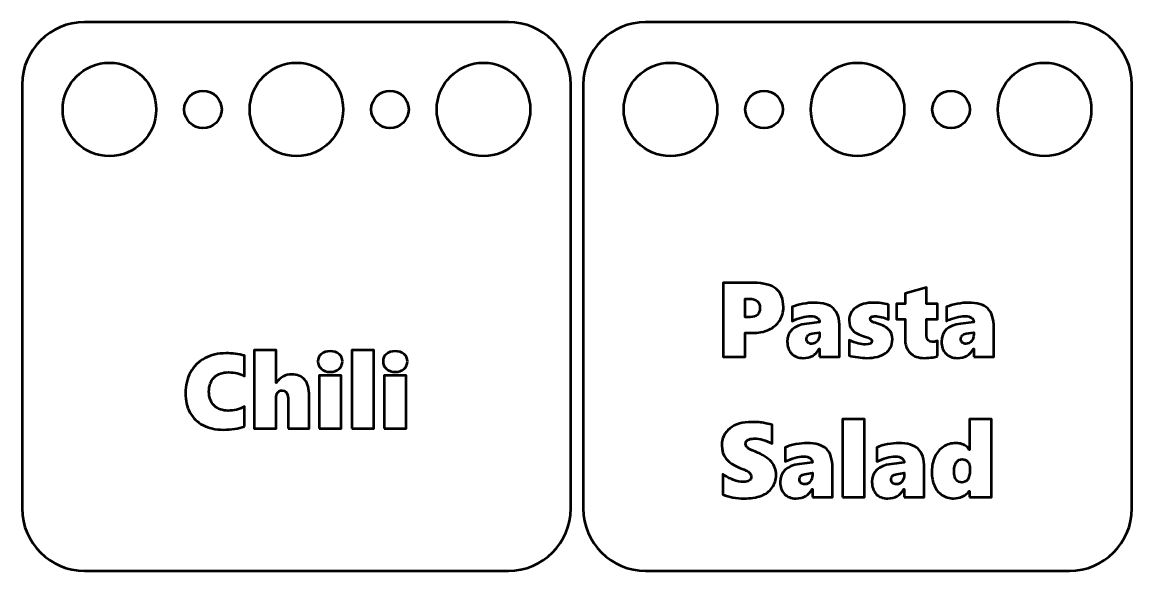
# Model space of a CAD drawing. Header units: centimetres. Extents: x -15.7 to 15.7, y -6.7 to 6.7.
# Drawn here: x 6.8 to 15.7, y 2.3 to 6.7 of the extents above; entities that cross this region are included whole.
import ezdxf

# ---------------------------------------------------------------- set-up
doc = ezdxf.new("R2010")
doc.units = ezdxf.units.CM
doc.header["$MEASUREMENT"] = 0
doc.layers.add('Layer 1', color=7, linetype='Continuous')

msp = doc.modelspace()

# ---------------------------------------------------------------- linework, layer by layer
at = {"layer": 'Layer 1', "lineweight": 53}
for centre, major_axis in [((7.50001, 5.99999), (0, 0.37501)), ((9.00001, 5.99999), (0, 0.37501)), ((10.50001, 5.99999), (0, 0.37501)), ((12.00001, 5.99999), (0, 0.37501)), ((13.50001, 5.99999), (0, 0.37501)), ((15.00001, 5.99999), (0, 0.37501)), ((8.25, 6), (0, 0.15)), ((9.75, 6), (0, 0.15)), ((12.75, 6), (0, 0.15)), ((14.25, 6), (0, 0.15))]:
    msp.add_ellipse(centre, major_axis=major_axis, ratio=1, dxfattribs=at)
for points in [[(6.8, 2.8), (6.8, 2.8), (6.8, 6.2), (6.8, 6.2), (6.8, 6.2), (6.8, 6.47614), (7.02386, 6.7), (7.3, 6.7), (7.3, 6.7), (7.3, 6.7), (10.7, 6.7), (10.7, 6.7), (10.7, 6.7), (10.97614, 6.7), (11.2, 6.47614), (11.2, 6.2), (11.2, 6.2), (11.2, 6.2), (11.2, 2.8), (11.2, 2.8), (11.2, 2.8), (11.2, 2.52386), (10.97614, 2.3), (10.7, 2.3), (10.7, 2.3), (10.7, 2.3), (7.3, 2.3), (7.3, 2.3), (7.3, 2.3), (7.02386, 2.3), (6.8, 2.52386), (6.8, 2.8)], [(11.3, 2.8), (11.3, 2.8), (11.3, 6.2), (11.3, 6.2), (11.3, 6.2), (11.3, 6.47614), (11.52386, 6.7), (11.8, 6.7), (11.8, 6.7), (11.8, 6.7), (15.2, 6.7), (15.2, 6.7), (15.2, 6.7), (15.47614, 6.7), (15.7, 6.47614), (15.7, 6.2), (15.7, 6.2), (15.7, 6.2), (15.7, 2.8), (15.7, 2.8), (15.7, 2.8), (15.7, 2.52386), (15.47614, 2.3), (15.2, 2.3), (15.2, 2.3), (15.2, 2.3), (11.8, 2.3), (11.8, 2.3), (11.8, 2.3), (11.52386, 2.3), (11.3, 2.52386), (11.3, 2.8)]]:
    msp.add_open_spline(points, degree=3, knots=[0, 0, 0, 0, 0.1111111, 0.1111111, 0.1111111, 0.1111111, 0.2222222, 0.2222222, 0.2222222, 0.2222222, 0.3333333, 0.3333333, 0.3333333, 0.3333333, 0.4444444, 0.4444444, 0.4444444, 0.4444444, 0.5555556, 0.5555556, 0.5555556, 0.5555556, 0.6666667, 0.6666667, 0.6666667, 0.6666667, 0.7777778, 0.7777778, 0.7777778, 0.7777778, 1, 1, 1, 1], dxfattribs=at)
at = {"layer": 'Layer 1', "color": 5, "lineweight": 53}
for points, knots in [([(12.90578, 4.414), (12.90578, 4.3735), (12.89547, 4.33752), (12.87501, 4.30605), (12.87501, 4.30605), (12.85455, 4.27458), (12.8252, 4.25031), (12.78724, 4.23309), (12.78724, 4.23309), (12.74928, 4.21588), (12.70497, 4.20727), (12.6546, 4.20727), (12.6546, 4.20727), (12.6546, 4.20727), (12.60013, 4.20727), (12.60013, 4.20727), (12.60013, 4.20727), (12.60013, 4.20727), (12.60013, 4.01677), (12.60013, 4.01677), (12.60013, 4.01677), (12.60013, 4.01677), (12.42148, 4.01677), (12.42148, 4.01677), (12.42148, 4.01677), (12.42148, 4.01677), (12.42148, 4.60944), (12.42148, 4.60944), (12.42148, 4.60944), (12.42148, 4.60944), (12.66447, 4.60944), (12.66447, 4.60944), (12.66447, 4.60944), (12.74787, 4.60944), (12.80897, 4.59363), (12.84778, 4.56188), (12.84778, 4.56188), (12.88644, 4.53028), (12.90578, 4.48089), (12.90578, 4.414)], [0, 0, 0, 0, 0.0909091, 0.0909091, 0.0909091, 0.0909091, 0.1818182, 0.1818182, 0.1818182, 0.1818182, 0.2727273, 0.2727273, 0.2727273, 0.2727273, 0.3636364, 0.3636364, 0.3636364, 0.3636364, 0.4545455, 0.4545455, 0.4545455, 0.4545455, 0.5454545, 0.5454545, 0.5454545, 0.5454545, 0.6363636, 0.6363636, 0.6363636, 0.6363636, 0.7272727, 0.7272727, 0.7272727, 0.7272727, 0.8181818, 0.8181818, 0.8181818, 0.8181818, 1, 1, 1, 1]), ([(14.14247, 4.0227), (14.13443, 4.01889), (14.12145, 4.01522), (14.10324, 4.01183), (14.10324, 4.01183), (14.08504, 4.0083), (14.06317, 4.00661), (14.03748, 4.00661), (14.03748, 4.00661), (13.98852, 4.00661), (13.95014, 4.02016), (13.92234, 4.04711), (13.92234, 4.04711), (13.89468, 4.07406), (13.88085, 4.11258), (13.88085, 4.1624), (13.88085, 4.1624), (13.88085, 4.1624), (13.88085, 4.31818), (13.88085, 4.31818), (13.88085, 4.31818), (13.88085, 4.31818), (13.81396, 4.31818), (13.81396, 4.31818), (13.81396, 4.31818), (13.81396, 4.31818), (13.81396, 4.44011), (13.81396, 4.44011), (13.81396, 4.44011), (13.81396, 4.44011), (13.88085, 4.44011), (13.88085, 4.44011), (13.88085, 4.44011), (13.88085, 4.44011), (13.88085, 4.52336), (13.88085, 4.52336), (13.88085, 4.52336), (13.88085, 4.52336), (14.05442, 4.57134), (14.05442, 4.57134), (14.05442, 4.57134), (14.05442, 4.57134), (14.05442, 4.44011), (14.05442, 4.44011), (14.05442, 4.44011), (14.05442, 4.44011), (14.14247, 4.44011), (14.14247, 4.44011), (14.14247, 4.44011), (14.14247, 4.44011), (14.14247, 4.31818), (14.14247, 4.31818), (14.14247, 4.31818), (14.14247, 4.31818), (14.05442, 4.31818), (14.05442, 4.31818), (14.05442, 4.31818), (14.05442, 4.31818), (14.05442, 4.19118), (14.05442, 4.19118), (14.05442, 4.19118), (14.05442, 4.15393), (14.06923, 4.1353), (14.09873, 4.1353), (14.09873, 4.1353), (14.11241, 4.1353), (14.12709, 4.13841), (14.14247, 4.14462), (14.14247, 4.14462), (14.14247, 4.14462), (14.14247, 4.0227), (14.14247, 4.0227)], [0, 0, 0, 0, 0.0526316, 0.0526316, 0.0526316, 0.0526316, 0.1052632, 0.1052632, 0.1052632, 0.1052632, 0.1578947, 0.1578947, 0.1578947, 0.1578947, 0.2105263, 0.2105263, 0.2105263, 0.2105263, 0.2631579, 0.2631579, 0.2631579, 0.2631579, 0.3157895, 0.3157895, 0.3157895, 0.3157895, 0.3684211, 0.3684211, 0.3684211, 0.3684211, 0.4210526, 0.4210526, 0.4210526, 0.4210526, 0.4736842, 0.4736842, 0.4736842, 0.4736842, 0.5263158, 0.5263158, 0.5263158, 0.5263158, 0.5789474, 0.5789474, 0.5789474, 0.5789474, 0.6315789, 0.6315789, 0.6315789, 0.6315789, 0.6842105, 0.6842105, 0.6842105, 0.6842105, 0.7368421, 0.7368421, 0.7368421, 0.7368421, 0.7894737, 0.7894737, 0.7894737, 0.7894737, 0.8421053, 0.8421053, 0.8421053, 0.8421053, 0.8947368, 0.8947368, 0.8947368, 0.8947368, 1, 1, 1, 1]), ([(12.71697, 4.40793), (12.71697, 4.4322), (12.70991, 4.45055), (12.69594, 4.46297), (12.69594, 4.46297), (12.68183, 4.47538), (12.66123, 4.48159), (12.63399, 4.48159), (12.63399, 4.48159), (12.63399, 4.48159), (12.60013, 4.48159), (12.60013, 4.48159), (12.60013, 4.48159), (12.60013, 4.48159), (12.60013, 4.33512), (12.60013, 4.33512), (12.60013, 4.33512), (12.60013, 4.33512), (12.6402, 4.33512), (12.6402, 4.33512), (12.6402, 4.33512), (12.69143, 4.33512), (12.71697, 4.35939), (12.71697, 4.40793)], [0, 0, 0, 0, 0.1428571, 0.1428571, 0.1428571, 0.1428571, 0.2857143, 0.2857143, 0.2857143, 0.2857143, 0.4285714, 0.4285714, 0.4285714, 0.4285714, 0.5714286, 0.5714286, 0.5714286, 0.5714286, 0.7142857, 0.7142857, 0.7142857, 0.7142857, 1, 1, 1, 1]), ([(13.19519, 4.01677), (13.19519, 4.01677), (13.19519, 4.08112), (13.19519, 4.08112), (13.19519, 4.08112), (13.19519, 4.08112), (13.1935, 4.08112), (13.1935, 4.08112), (13.1935, 4.08112), (13.16542, 4.03145), (13.12252, 4.00661), (13.06466, 4.00661), (13.06466, 4.00661), (13.02473, 4.00661), (12.9934, 4.01846), (12.97082, 4.04217), (12.97082, 4.04217), (12.94825, 4.06588), (12.93696, 4.09749), (12.93696, 4.13714), (12.93696, 4.13714), (12.93696, 4.22025), (12.98804, 4.26851), (13.0902, 4.28164), (13.0902, 4.28164), (13.0902, 4.28164), (13.19519, 4.29532), (13.19519, 4.29532), (13.19519, 4.29532), (13.19519, 4.30915), (13.18898, 4.32058), (13.17656, 4.32947), (13.17656, 4.32947), (13.16429, 4.33836), (13.14764, 4.34274), (13.12661, 4.34274), (13.12661, 4.34274), (13.07934, 4.34274), (13.02938, 4.32919), (12.97675, 4.3021), (12.97675, 4.3021), (12.97675, 4.3021), (12.97675, 4.4164), (12.97675, 4.4164), (12.97675, 4.4164), (12.99961, 4.42628), (13.02826, 4.43446), (13.06269, 4.44081), (13.06269, 4.44081), (13.09712, 4.44716), (13.12661, 4.45027), (13.15116, 4.45027), (13.15116, 4.45027), (13.22299, 4.45027), (13.2752, 4.43488), (13.30752, 4.40412), (13.30752, 4.40412), (13.33983, 4.3735), (13.35606, 4.32214), (13.35606, 4.25031), (13.35606, 4.25031), (13.35606, 4.25031), (13.35606, 4.01677), (13.35606, 4.01677), (13.35606, 4.01677), (13.35606, 4.01677), (13.19519, 4.01677), (13.19519, 4.01677)], [0, 0, 0, 0, 0.0555556, 0.0555556, 0.0555556, 0.0555556, 0.1111111, 0.1111111, 0.1111111, 0.1111111, 0.1666667, 0.1666667, 0.1666667, 0.1666667, 0.2222222, 0.2222222, 0.2222222, 0.2222222, 0.2777778, 0.2777778, 0.2777778, 0.2777778, 0.3333333, 0.3333333, 0.3333333, 0.3333333, 0.3888889, 0.3888889, 0.3888889, 0.3888889, 0.4444444, 0.4444444, 0.4444444, 0.4444444, 0.5, 0.5, 0.5, 0.5, 0.5555556, 0.5555556, 0.5555556, 0.5555556, 0.6111111, 0.6111111, 0.6111111, 0.6111111, 0.6666667, 0.6666667, 0.6666667, 0.6666667, 0.7222222, 0.7222222, 0.7222222, 0.7222222, 0.7777778, 0.7777778, 0.7777778, 0.7777778, 0.8333333, 0.8333333, 0.8333333, 0.8333333, 0.8888889, 0.8888889, 0.8888889, 0.8888889, 1, 1, 1, 1]), ([(13.77939, 4.15746), (13.77939, 4.10962), (13.76119, 4.07237), (13.72464, 4.04612), (13.72464, 4.04612), (13.68809, 4.01973), (13.63729, 4.00661), (13.57196, 4.00661), (13.57196, 4.00661), (13.55291, 4.00661), (13.52948, 4.00859), (13.50154, 4.0124), (13.50154, 4.0124), (13.47346, 4.01621), (13.45074, 4.02086), (13.4331, 4.02637), (13.4331, 4.02637), (13.4331, 4.02637), (13.4331, 4.1497), (13.4331, 4.1497), (13.4331, 4.1497), (13.48517, 4.12655), (13.52864, 4.11498), (13.56349, 4.11498), (13.56349, 4.11498), (13.59792, 4.11498), (13.61514, 4.12387), (13.61514, 4.14179), (13.61514, 4.14179), (13.61514, 4.14927), (13.61119, 4.15548), (13.60314, 4.16028), (13.60314, 4.16028), (13.59524, 4.16508), (13.57422, 4.17312), (13.54049, 4.18441), (13.54049, 4.18441), (13.50295, 4.19626), (13.47572, 4.21207), (13.45864, 4.23154), (13.45864, 4.23154), (13.44157, 4.25116), (13.4331, 4.2767), (13.4331, 4.30802), (13.4331, 4.30802), (13.4331, 4.35191), (13.4506, 4.38648), (13.48546, 4.41202), (13.48546, 4.41202), (13.52031, 4.43756), (13.56928, 4.45027), (13.63235, 4.45027), (13.63235, 4.45027), (13.66932, 4.45027), (13.70841, 4.4449), (13.74976, 4.43418), (13.74976, 4.43418), (13.74976, 4.43418), (13.74976, 4.31564), (13.74976, 4.31564), (13.74976, 4.31564), (13.7324, 4.32312), (13.71335, 4.32933), (13.69261, 4.33441), (13.69261, 4.33441), (13.67201, 4.33935), (13.65465, 4.34189), (13.64054, 4.34189), (13.64054, 4.34189), (13.62897, 4.34189), (13.61965, 4.33992), (13.61274, 4.33611), (13.61274, 4.33611), (13.60582, 4.3323), (13.60244, 4.32693), (13.60244, 4.32002), (13.60244, 4.32002), (13.60244, 4.31198), (13.60611, 4.30548), (13.61359, 4.30055), (13.61359, 4.30055), (13.62106, 4.29561), (13.63588, 4.28968), (13.65832, 4.28277), (13.65832, 4.28277), (13.7015, 4.27007), (13.73254, 4.25384), (13.75131, 4.23394), (13.75131, 4.23394), (13.77008, 4.21419), (13.77939, 4.18864), (13.77939, 4.15746)], [0, 0, 0, 0, 0.0416667, 0.0416667, 0.0416667, 0.0416667, 0.0833333, 0.0833333, 0.0833333, 0.0833333, 0.125, 0.125, 0.125, 0.125, 0.1666667, 0.1666667, 0.1666667, 0.1666667, 0.2083333, 0.2083333, 0.2083333, 0.2083333, 0.25, 0.25, 0.25, 0.25, 0.2916667, 0.2916667, 0.2916667, 0.2916667, 0.3333333, 0.3333333, 0.3333333, 0.3333333, 0.375, 0.375, 0.375, 0.375, 0.4166667, 0.4166667, 0.4166667, 0.4166667, 0.4583333, 0.4583333, 0.4583333, 0.4583333, 0.5, 0.5, 0.5, 0.5, 0.5416667, 0.5416667, 0.5416667, 0.5416667, 0.5833333, 0.5833333, 0.5833333, 0.5833333, 0.625, 0.625, 0.625, 0.625, 0.6666667, 0.6666667, 0.6666667, 0.6666667, 0.7083333, 0.7083333, 0.7083333, 0.7083333, 0.75, 0.75, 0.75, 0.75, 0.7916667, 0.7916667, 0.7916667, 0.7916667, 0.8333333, 0.8333333, 0.8333333, 0.8333333, 0.875, 0.875, 0.875, 0.875, 0.9166667, 0.9166667, 0.9166667, 0.9166667, 1, 1, 1, 1]), ([(14.43203, 4.01677), (14.43203, 4.01677), (14.43203, 4.08112), (14.43203, 4.08112), (14.43203, 4.08112), (14.43203, 4.08112), (14.43034, 4.08112), (14.43034, 4.08112), (14.43034, 4.08112), (14.40226, 4.03145), (14.35936, 4.00661), (14.3015, 4.00661), (14.3015, 4.00661), (14.26157, 4.00661), (14.23024, 4.01846), (14.20766, 4.04217), (14.20766, 4.04217), (14.18509, 4.06588), (14.1738, 4.09749), (14.1738, 4.13714), (14.1738, 4.13714), (14.1738, 4.22025), (14.22488, 4.26851), (14.32704, 4.28164), (14.32704, 4.28164), (14.32704, 4.28164), (14.43203, 4.29532), (14.43203, 4.29532), (14.43203, 4.29532), (14.43203, 4.30915), (14.42582, 4.32058), (14.4134, 4.32947), (14.4134, 4.32947), (14.40113, 4.33836), (14.38448, 4.34274), (14.36345, 4.34274), (14.36345, 4.34274), (14.31618, 4.34274), (14.26622, 4.32919), (14.21359, 4.3021), (14.21359, 4.3021), (14.21359, 4.3021), (14.21359, 4.4164), (14.21359, 4.4164), (14.21359, 4.4164), (14.23645, 4.42628), (14.2651, 4.43446), (14.29953, 4.44081), (14.29953, 4.44081), (14.33396, 4.44716), (14.36345, 4.45027), (14.388, 4.45027), (14.388, 4.45027), (14.45983, 4.45027), (14.51204, 4.43488), (14.54436, 4.40412), (14.54436, 4.40412), (14.57667, 4.3735), (14.5929, 4.32214), (14.5929, 4.25031), (14.5929, 4.25031), (14.5929, 4.25031), (14.5929, 4.01677), (14.5929, 4.01677), (14.5929, 4.01677), (14.5929, 4.01677), (14.43203, 4.01677), (14.43203, 4.01677)], [0, 0, 0, 0, 0.0555556, 0.0555556, 0.0555556, 0.0555556, 0.1111111, 0.1111111, 0.1111111, 0.1111111, 0.1666667, 0.1666667, 0.1666667, 0.1666667, 0.2222222, 0.2222222, 0.2222222, 0.2222222, 0.2777778, 0.2777778, 0.2777778, 0.2777778, 0.3333333, 0.3333333, 0.3333333, 0.3333333, 0.3888889, 0.3888889, 0.3888889, 0.3888889, 0.4444444, 0.4444444, 0.4444444, 0.4444444, 0.5, 0.5, 0.5, 0.5, 0.5555556, 0.5555556, 0.5555556, 0.5555556, 0.6111111, 0.6111111, 0.6111111, 0.6111111, 0.6666667, 0.6666667, 0.6666667, 0.6666667, 0.7222222, 0.7222222, 0.7222222, 0.7222222, 0.7777778, 0.7777778, 0.7777778, 0.7777778, 0.8333333, 0.8333333, 0.8333333, 0.8333333, 0.8888889, 0.8888889, 0.8888889, 0.8888889, 1, 1, 1, 1]), ([(13.09105, 4.16056), (13.09105, 4.14899), (13.09472, 4.13954), (13.10206, 4.13206), (13.10206, 4.13206), (13.10925, 4.12458), (13.1197, 4.12091), (13.13324, 4.12091), (13.13324, 4.12091), (13.15173, 4.12091), (13.16655, 4.12782), (13.17798, 4.14165), (13.17798, 4.14165), (13.18941, 4.15534), (13.19519, 4.17298), (13.19519, 4.19457), (13.19519, 4.19457), (13.19519, 4.19457), (13.19519, 4.21066), (13.19519, 4.21066), (13.19519, 4.21066), (13.19519, 4.21066), (13.13564, 4.20233), (13.13564, 4.20233), (13.13564, 4.20233), (13.10587, 4.19739), (13.09105, 4.18356), (13.09105, 4.16056)], [0, 0, 0, 0, 0.125, 0.125, 0.125, 0.125, 0.25, 0.25, 0.25, 0.25, 0.375, 0.375, 0.375, 0.375, 0.5, 0.5, 0.5, 0.5, 0.625, 0.625, 0.625, 0.625, 0.75, 0.75, 0.75, 0.75, 1, 1, 1, 1]), ([(14.32789, 4.16056), (14.32789, 4.14899), (14.33156, 4.13954), (14.3389, 4.13206), (14.3389, 4.13206), (14.34609, 4.12458), (14.35654, 4.12091), (14.37008, 4.12091), (14.37008, 4.12091), (14.38857, 4.12091), (14.40339, 4.12782), (14.41482, 4.14165), (14.41482, 4.14165), (14.42625, 4.15534), (14.43203, 4.17298), (14.43203, 4.19457), (14.43203, 4.19457), (14.43203, 4.19457), (14.43203, 4.21066), (14.43203, 4.21066), (14.43203, 4.21066), (14.43203, 4.21066), (14.37248, 4.20233), (14.37248, 4.20233), (14.37248, 4.20233), (14.34271, 4.19739), (14.32789, 4.18356), (14.32789, 4.16056)], [0, 0, 0, 0, 0.125, 0.125, 0.125, 0.125, 0.25, 0.25, 0.25, 0.25, 0.375, 0.375, 0.375, 0.375, 0.5, 0.5, 0.5, 0.5, 0.625, 0.625, 0.625, 0.625, 0.75, 0.75, 0.75, 0.75, 1, 1, 1, 1]), ([(8.58365, 3.45804), (8.53454, 3.4404), (8.47795, 3.43165), (8.41375, 3.43165), (8.41375, 3.43165), (8.35067, 3.43165), (8.2962, 3.44364), (8.25048, 3.46777), (8.25048, 3.46777), (8.20476, 3.4919), (8.16976, 3.52619), (8.14563, 3.57079), (8.14563, 3.57079), (8.1215, 3.61524), (8.10951, 3.6666), (8.10951, 3.72474), (8.10951, 3.72474), (8.10951, 3.78725), (8.12306, 3.84299), (8.15001, 3.89167), (8.15001, 3.89167), (8.17696, 3.9405), (8.2152, 3.97818), (8.26459, 4.0047), (8.26459, 4.0047), (8.31384, 4.03137), (8.37057, 4.04464), (8.43477, 4.04464), (8.43477, 4.04464), (8.48614, 4.04464), (8.53567, 4.03843), (8.58365, 4.02601), (8.58365, 4.02601), (8.58365, 4.02601), (8.58365, 3.86091), (8.58365, 3.86091), (8.58365, 3.86091), (8.56714, 3.87079), (8.54738, 3.87855), (8.52452, 3.88405), (8.52452, 3.88405), (8.50166, 3.88956), (8.47852, 3.89224), (8.45509, 3.89224), (8.45509, 3.89224), (8.40655, 3.89224), (8.36831, 3.87827), (8.34023, 3.85047), (8.34023, 3.85047), (8.31229, 3.82267), (8.29832, 3.78499), (8.29832, 3.7373), (8.29832, 3.7373), (8.29832, 3.68988), (8.31229, 3.65249), (8.34023, 3.62511), (8.34023, 3.62511), (8.36831, 3.59774), (8.4057, 3.58405), (8.45255, 3.58405), (8.45255, 3.58405), (8.49587, 3.58405), (8.53948, 3.59506), (8.58365, 3.61707), (8.58365, 3.61707), (8.58365, 3.61707), (8.58365, 3.45804), (8.58365, 3.45804)], [0, 0, 0, 0, 0.0555556, 0.0555556, 0.0555556, 0.0555556, 0.1111111, 0.1111111, 0.1111111, 0.1111111, 0.1666667, 0.1666667, 0.1666667, 0.1666667, 0.2222222, 0.2222222, 0.2222222, 0.2222222, 0.2777778, 0.2777778, 0.2777778, 0.2777778, 0.3333333, 0.3333333, 0.3333333, 0.3333333, 0.3888889, 0.3888889, 0.3888889, 0.3888889, 0.4444444, 0.4444444, 0.4444444, 0.4444444, 0.5, 0.5, 0.5, 0.5, 0.5555556, 0.5555556, 0.5555556, 0.5555556, 0.6111111, 0.6111111, 0.6111111, 0.6111111, 0.6666667, 0.6666667, 0.6666667, 0.6666667, 0.7222222, 0.7222222, 0.7222222, 0.7222222, 0.7777778, 0.7777778, 0.7777778, 0.7777778, 0.8333333, 0.8333333, 0.8333333, 0.8333333, 0.8888889, 0.8888889, 0.8888889, 0.8888889, 1, 1, 1, 1]), ([(8.93233, 3.44181), (8.93233, 3.44181), (8.93233, 3.68339), (8.93233, 3.68339), (8.93233, 3.68339), (8.93233, 3.72559), (8.91624, 3.74661), (8.88407, 3.74661), (8.88407, 3.74661), (8.86841, 3.74661), (8.85641, 3.74068), (8.84823, 3.72869), (8.84823, 3.72869), (8.8399, 3.7167), (8.83581, 3.70131), (8.83581, 3.68255), (8.83581, 3.68255), (8.83581, 3.68255), (8.83581, 3.44181), (8.83581, 3.44181), (8.83581, 3.44181), (8.83581, 3.44181), (8.6597, 3.44181), (8.6597, 3.44181), (8.6597, 3.44181), (8.6597, 3.44181), (8.6597, 4.06835), (8.6597, 4.06835), (8.6597, 4.06835), (8.6597, 4.06835), (8.83581, 4.06835), (8.83581, 4.06835), (8.83581, 4.06835), (8.83581, 4.06835), (8.83581, 3.80757), (8.83581, 3.80757), (8.83581, 3.80757), (8.83581, 3.80757), (8.8375, 3.80757), (8.8375, 3.80757), (8.8375, 3.80757), (8.8526, 3.8293), (8.87095, 3.84609), (8.89254, 3.85781), (8.89254, 3.85781), (8.91413, 3.86952), (8.93741, 3.87531), (8.96211, 3.87531), (8.96211, 3.87531), (9.00783, 3.87531), (9.04268, 3.86063), (9.06653, 3.83128), (9.06653, 3.83128), (9.09052, 3.80193), (9.10251, 3.75875), (9.10251, 3.70174), (9.10251, 3.70174), (9.10251, 3.70174), (9.10251, 3.44181), (9.10251, 3.44181), (9.10251, 3.44181), (9.10251, 3.44181), (8.93233, 3.44181), (8.93233, 3.44181)], [0, 0, 0, 0, 0.0588235, 0.0588235, 0.0588235, 0.0588235, 0.1176471, 0.1176471, 0.1176471, 0.1176471, 0.1764706, 0.1764706, 0.1764706, 0.1764706, 0.2352941, 0.2352941, 0.2352941, 0.2352941, 0.2941176, 0.2941176, 0.2941176, 0.2941176, 0.3529412, 0.3529412, 0.3529412, 0.3529412, 0.4117647, 0.4117647, 0.4117647, 0.4117647, 0.4705882, 0.4705882, 0.4705882, 0.4705882, 0.5294118, 0.5294118, 0.5294118, 0.5294118, 0.5882353, 0.5882353, 0.5882353, 0.5882353, 0.6470588, 0.6470588, 0.6470588, 0.6470588, 0.7058824, 0.7058824, 0.7058824, 0.7058824, 0.7647059, 0.7647059, 0.7647059, 0.7647059, 0.8235294, 0.8235294, 0.8235294, 0.8235294, 0.8823529, 0.8823529, 0.8823529, 0.8823529, 1, 1, 1, 1]), ([(9.36865, 3.97916), (9.36865, 3.95433), (9.35962, 3.93429), (9.34156, 3.91877), (9.34156, 3.91877), (9.3235, 3.90339), (9.29979, 3.89563), (9.2703, 3.89563), (9.2703, 3.89563), (9.24165, 3.89563), (9.21809, 3.90367), (9.19988, 3.91961), (9.19988, 3.91961), (9.18154, 3.93556), (9.17237, 3.95546), (9.17237, 3.97916), (9.17237, 3.97916), (9.17237, 4.00343), (9.18126, 4.02319), (9.19904, 4.03815), (9.19904, 4.03815), (9.21682, 4.05325), (9.24052, 4.06073), (9.2703, 4.06073), (9.2703, 4.06073), (9.29979, 4.06073), (9.3235, 4.05325), (9.34156, 4.03815), (9.34156, 4.03815), (9.35962, 4.02319), (9.36865, 4.00343), (9.36865, 3.97916)], [0, 0, 0, 0, 0.1111111, 0.1111111, 0.1111111, 0.1111111, 0.2222222, 0.2222222, 0.2222222, 0.2222222, 0.3333333, 0.3333333, 0.3333333, 0.3333333, 0.4444444, 0.4444444, 0.4444444, 0.4444444, 0.5555556, 0.5555556, 0.5555556, 0.5555556, 0.6666667, 0.6666667, 0.6666667, 0.6666667, 0.7777778, 0.7777778, 0.7777778, 0.7777778, 1, 1, 1, 1]), ([(9.44316, 3.44181), (9.44316, 3.44181), (9.44316, 4.06835), (9.44316, 4.06835), (9.44316, 4.06835), (9.44316, 4.06835), (9.61927, 4.06835), (9.61927, 4.06835), (9.61927, 4.06835), (9.61927, 4.06835), (9.61927, 3.44181), (9.61927, 3.44181), (9.61927, 3.44181), (9.61927, 3.44181), (9.44316, 3.44181), (9.44316, 3.44181)], [0, 0, 0, 0, 0.2, 0.2, 0.2, 0.2, 0.4, 0.4, 0.4, 0.4, 0.6, 0.6, 0.6, 0.6, 1, 1, 1, 1]), ([(9.89049, 3.97916), (9.89049, 3.95433), (9.88146, 3.93429), (9.8634, 3.91877), (9.8634, 3.91877), (9.84534, 3.90339), (9.82163, 3.89563), (9.79214, 3.89563), (9.79214, 3.89563), (9.76349, 3.89563), (9.73993, 3.90367), (9.72172, 3.91961), (9.72172, 3.91961), (9.70338, 3.93556), (9.69421, 3.95546), (9.69421, 3.97916), (9.69421, 3.97916), (9.69421, 4.00343), (9.7031, 4.02319), (9.72088, 4.03815), (9.72088, 4.03815), (9.73866, 4.05325), (9.76236, 4.06073), (9.79214, 4.06073), (9.79214, 4.06073), (9.82163, 4.06073), (9.84534, 4.05325), (9.8634, 4.03815), (9.8634, 4.03815), (9.88146, 4.02319), (9.89049, 4.00343), (9.89049, 3.97916)], [0, 0, 0, 0, 0.1111111, 0.1111111, 0.1111111, 0.1111111, 0.2222222, 0.2222222, 0.2222222, 0.2222222, 0.3333333, 0.3333333, 0.3333333, 0.3333333, 0.4444444, 0.4444444, 0.4444444, 0.4444444, 0.5555556, 0.5555556, 0.5555556, 0.5555556, 0.6666667, 0.6666667, 0.6666667, 0.6666667, 0.7777778, 0.7777778, 0.7777778, 0.7777778, 1, 1, 1, 1]), ([(9.18224, 3.44181), (9.18224, 3.44181), (9.18224, 3.86515), (9.18224, 3.86515), (9.18224, 3.86515), (9.18224, 3.86515), (9.35835, 3.86515), (9.35835, 3.86515), (9.35835, 3.86515), (9.35835, 3.86515), (9.35835, 3.44181), (9.35835, 3.44181), (9.35835, 3.44181), (9.35835, 3.44181), (9.18224, 3.44181), (9.18224, 3.44181)], [0, 0, 0, 0, 0.2, 0.2, 0.2, 0.2, 0.4, 0.4, 0.4, 0.4, 0.6, 0.6, 0.6, 0.6, 1, 1, 1, 1]), ([(9.70408, 3.44181), (9.70408, 3.44181), (9.70408, 3.86515), (9.70408, 3.86515), (9.70408, 3.86515), (9.70408, 3.86515), (9.88019, 3.86515), (9.88019, 3.86515), (9.88019, 3.86515), (9.88019, 3.86515), (9.88019, 3.44181), (9.88019, 3.44181), (9.88019, 3.44181), (9.88019, 3.44181), (9.70408, 3.44181), (9.70408, 3.44181)], [0, 0, 0, 0, 0.2, 0.2, 0.2, 0.2, 0.4, 0.4, 0.4, 0.4, 0.6, 0.6, 0.6, 0.6, 1, 1, 1, 1]), ([(12.84714, 3.07005), (12.84714, 3.03068), (12.83656, 2.99639), (12.81553, 2.96718), (12.81553, 2.96718), (12.79451, 2.93797), (12.76487, 2.91624), (12.72691, 2.90185), (12.72691, 2.90185), (12.68896, 2.8876), (12.64324, 2.8804), (12.58975, 2.8804), (12.58975, 2.8804), (12.52781, 2.8804), (12.47108, 2.89084), (12.41957, 2.91187), (12.41957, 2.91187), (12.41957, 2.91187), (12.41957, 3.07429), (12.41957, 3.07429), (12.41957, 3.07429), (12.44441, 3.05608), (12.47178, 3.04127), (12.50184, 3.03012), (12.50184, 3.03012), (12.5319, 3.01897), (12.55984, 3.01333), (12.5858, 3.01333), (12.5858, 3.01333), (12.60528, 3.01333), (12.62052, 3.01685), (12.63124, 3.02391), (12.63124, 3.02391), (12.64197, 3.03097), (12.64733, 3.04113), (12.64733, 3.05467), (12.64733, 3.05467), (12.64733, 3.06427), (12.64465, 3.07288), (12.63928, 3.08007), (12.63928, 3.08007), (12.63392, 3.08741), (12.62574, 3.09418), (12.61487, 3.10053), (12.61487, 3.10053), (12.60401, 3.10688), (12.58383, 3.11563), (12.55419, 3.12664), (12.55419, 3.12664), (12.4588, 3.16333), (12.41111, 3.2226), (12.41111, 3.30444), (12.41111, 3.30444), (12.41111, 3.36173), (12.43284, 3.40759), (12.47644, 3.44188), (12.47644, 3.44188), (12.5199, 3.47617), (12.57832, 3.49339), (12.6517, 3.49339), (12.6517, 3.49339), (12.6723, 3.49339), (12.69135, 3.49254), (12.70871, 3.49085), (12.70871, 3.49085), (12.72607, 3.4893), (12.74187, 3.48718), (12.75612, 3.48478), (12.75612, 3.48478), (12.77024, 3.48224), (12.79013, 3.47758), (12.81582, 3.47067), (12.81582, 3.47067), (12.81582, 3.47067), (12.81582, 3.31982), (12.81582, 3.31982), (12.81582, 3.31982), (12.76586, 3.34692), (12.7169, 3.36046), (12.66864, 3.36046), (12.66864, 3.36046), (12.64874, 3.36046), (12.63279, 3.35679), (12.62066, 3.34931), (12.62066, 3.34931), (12.60852, 3.34184), (12.60245, 3.33168), (12.60245, 3.31869), (12.60245, 3.31869), (12.60245, 3.30642), (12.60739, 3.29611), (12.61713, 3.28793), (12.61713, 3.28793), (12.62687, 3.27989), (12.64733, 3.2693), (12.67851, 3.25632), (12.67851, 3.25632), (12.7399, 3.23163), (12.78336, 3.20439), (12.8089, 3.1749), (12.8089, 3.1749), (12.83444, 3.14555), (12.84714, 3.11055), (12.84714, 3.07005)], [0, 0, 0, 0, 0.037037, 0.037037, 0.037037, 0.037037, 0.0740741, 0.0740741, 0.0740741, 0.0740741, 0.1111111, 0.1111111, 0.1111111, 0.1111111, 0.1481481, 0.1481481, 0.1481481, 0.1481481, 0.1851852, 0.1851852, 0.1851852, 0.1851852, 0.2222222, 0.2222222, 0.2222222, 0.2222222, 0.2592593, 0.2592593, 0.2592593, 0.2592593, 0.2962963, 0.2962963, 0.2962963, 0.2962963, 0.3333333, 0.3333333, 0.3333333, 0.3333333, 0.3703704, 0.3703704, 0.3703704, 0.3703704, 0.4074074, 0.4074074, 0.4074074, 0.4074074, 0.4444444, 0.4444444, 0.4444444, 0.4444444, 0.4814815, 0.4814815, 0.4814815, 0.4814815, 0.5185185, 0.5185185, 0.5185185, 0.5185185, 0.5555556, 0.5555556, 0.5555556, 0.5555556, 0.5925926, 0.5925926, 0.5925926, 0.5925926, 0.6296296, 0.6296296, 0.6296296, 0.6296296, 0.6666667, 0.6666667, 0.6666667, 0.6666667, 0.7037037, 0.7037037, 0.7037037, 0.7037037, 0.7407407, 0.7407407, 0.7407407, 0.7407407, 0.7777778, 0.7777778, 0.7777778, 0.7777778, 0.8148148, 0.8148148, 0.8148148, 0.8148148, 0.8518519, 0.8518519, 0.8518519, 0.8518519, 0.8888889, 0.8888889, 0.8888889, 0.8888889, 0.9259259, 0.9259259, 0.9259259, 0.9259259, 1, 1, 1, 1]), ([(13.3787, 2.89056), (13.3787, 2.89056), (13.3787, 3.5171), (13.3787, 3.5171), (13.3787, 3.5171), (13.3787, 3.5171), (13.55481, 3.5171), (13.55481, 3.5171), (13.55481, 3.5171), (13.55481, 3.5171), (13.55481, 2.89056), (13.55481, 2.89056), (13.55481, 2.89056), (13.55481, 2.89056), (13.3787, 2.89056), (13.3787, 2.89056)], [0, 0, 0, 0, 0.2, 0.2, 0.2, 0.2, 0.4, 0.4, 0.4, 0.4, 0.6, 0.6, 0.6, 0.6, 1, 1, 1, 1]), ([(14.39739, 2.89056), (14.39739, 2.89056), (14.39739, 2.93967), (14.39739, 2.93967), (14.39739, 2.93967), (14.39739, 2.93967), (14.3957, 2.93967), (14.3957, 2.93967), (14.3957, 2.93967), (14.38173, 2.92132), (14.36338, 2.90679), (14.34081, 2.8962), (14.34081, 2.8962), (14.31809, 2.88562), (14.29579, 2.8804), (14.27378, 2.8804), (14.27378, 2.8804), (14.23765, 2.8804), (14.20576, 2.88929), (14.17824, 2.90707), (14.17824, 2.90707), (14.15073, 2.92485), (14.13013, 2.94969), (14.11644, 2.98158), (14.11644, 2.98158), (14.10275, 3.01361), (14.09598, 3.05129), (14.09598, 3.09475), (14.09598, 3.09475), (14.09598, 3.13962), (14.10416, 3.17942), (14.12039, 3.21413), (14.12039, 3.21413), (14.13662, 3.24884), (14.15948, 3.27579), (14.18897, 3.29513), (14.18897, 3.29513), (14.21846, 3.31446), (14.25162, 3.32406), (14.28817, 3.32406), (14.28817, 3.32406), (14.30567, 3.32406), (14.32161, 3.32152), (14.33643, 3.31658), (14.33643, 3.31658), (14.35111, 3.31164), (14.36395, 3.305), (14.37481, 3.29654), (14.37481, 3.29654), (14.38568, 3.28821), (14.39273, 3.27989), (14.3957, 3.27156), (14.3957, 3.27156), (14.3957, 3.27156), (14.39739, 3.27156), (14.39739, 3.27156), (14.39739, 3.27156), (14.39739, 3.27156), (14.39739, 3.5171), (14.39739, 3.5171), (14.39739, 3.5171), (14.39739, 3.5171), (14.5735, 3.5171), (14.5735, 3.5171), (14.5735, 3.5171), (14.5735, 3.5171), (14.5735, 2.89056), (14.5735, 2.89056), (14.5735, 2.89056), (14.5735, 2.89056), (14.39739, 2.89056), (14.39739, 2.89056)], [0, 0, 0, 0, 0.0526316, 0.0526316, 0.0526316, 0.0526316, 0.1052632, 0.1052632, 0.1052632, 0.1052632, 0.1578947, 0.1578947, 0.1578947, 0.1578947, 0.2105263, 0.2105263, 0.2105263, 0.2105263, 0.2631579, 0.2631579, 0.2631579, 0.2631579, 0.3157895, 0.3157895, 0.3157895, 0.3157895, 0.3684211, 0.3684211, 0.3684211, 0.3684211, 0.4210526, 0.4210526, 0.4210526, 0.4210526, 0.4736842, 0.4736842, 0.4736842, 0.4736842, 0.5263158, 0.5263158, 0.5263158, 0.5263158, 0.5789474, 0.5789474, 0.5789474, 0.5789474, 0.6315789, 0.6315789, 0.6315789, 0.6315789, 0.6842105, 0.6842105, 0.6842105, 0.6842105, 0.7368421, 0.7368421, 0.7368421, 0.7368421, 0.7894737, 0.7894737, 0.7894737, 0.7894737, 0.8421053, 0.8421053, 0.8421053, 0.8421053, 0.8947368, 0.8947368, 0.8947368, 0.8947368, 1, 1, 1, 1]), ([(13.13825, 2.89056), (13.13825, 2.89056), (13.13825, 2.95491), (13.13825, 2.95491), (13.13825, 2.95491), (13.13825, 2.95491), (13.13656, 2.95491), (13.13656, 2.95491), (13.13656, 2.95491), (13.10848, 2.90524), (13.06558, 2.8804), (13.00772, 2.8804), (13.00772, 2.8804), (12.96779, 2.8804), (12.93646, 2.89225), (12.91388, 2.91596), (12.91388, 2.91596), (12.89131, 2.93967), (12.88002, 2.97128), (12.88002, 3.01093), (12.88002, 3.01093), (12.88002, 3.09404), (12.9311, 3.1423), (13.03326, 3.15543), (13.03326, 3.15543), (13.03326, 3.15543), (13.13825, 3.16911), (13.13825, 3.16911), (13.13825, 3.16911), (13.13825, 3.18294), (13.13204, 3.19437), (13.11962, 3.20326), (13.11962, 3.20326), (13.10735, 3.21215), (13.0907, 3.21653), (13.06967, 3.21653), (13.06967, 3.21653), (13.0224, 3.21653), (12.97244, 3.20298), (12.91981, 3.17589), (12.91981, 3.17589), (12.91981, 3.17589), (12.91981, 3.29019), (12.91981, 3.29019), (12.91981, 3.29019), (12.94267, 3.30007), (12.97132, 3.30825), (13.00575, 3.3146), (13.00575, 3.3146), (13.04018, 3.32095), (13.06967, 3.32406), (13.09422, 3.32406), (13.09422, 3.32406), (13.16605, 3.32406), (13.21826, 3.30867), (13.25058, 3.27791), (13.25058, 3.27791), (13.28289, 3.24729), (13.29912, 3.19593), (13.29912, 3.1241), (13.29912, 3.1241), (13.29912, 3.1241), (13.29912, 2.89056), (13.29912, 2.89056), (13.29912, 2.89056), (13.29912, 2.89056), (13.13825, 2.89056), (13.13825, 2.89056)], [0, 0, 0, 0, 0.0555556, 0.0555556, 0.0555556, 0.0555556, 0.1111111, 0.1111111, 0.1111111, 0.1111111, 0.1666667, 0.1666667, 0.1666667, 0.1666667, 0.2222222, 0.2222222, 0.2222222, 0.2222222, 0.2777778, 0.2777778, 0.2777778, 0.2777778, 0.3333333, 0.3333333, 0.3333333, 0.3333333, 0.3888889, 0.3888889, 0.3888889, 0.3888889, 0.4444444, 0.4444444, 0.4444444, 0.4444444, 0.5, 0.5, 0.5, 0.5, 0.5555556, 0.5555556, 0.5555556, 0.5555556, 0.6111111, 0.6111111, 0.6111111, 0.6111111, 0.6666667, 0.6666667, 0.6666667, 0.6666667, 0.7222222, 0.7222222, 0.7222222, 0.7222222, 0.7777778, 0.7777778, 0.7777778, 0.7777778, 0.8333333, 0.8333333, 0.8333333, 0.8333333, 0.8888889, 0.8888889, 0.8888889, 0.8888889, 1, 1, 1, 1]), ([(13.87415, 2.89056), (13.87415, 2.89056), (13.87415, 2.95491), (13.87415, 2.95491), (13.87415, 2.95491), (13.87415, 2.95491), (13.87246, 2.95491), (13.87246, 2.95491), (13.87246, 2.95491), (13.84438, 2.90524), (13.80148, 2.8804), (13.74362, 2.8804), (13.74362, 2.8804), (13.70369, 2.8804), (13.67236, 2.89225), (13.64978, 2.91596), (13.64978, 2.91596), (13.62721, 2.93967), (13.61592, 2.97128), (13.61592, 3.01093), (13.61592, 3.01093), (13.61592, 3.09404), (13.667, 3.1423), (13.76916, 3.15543), (13.76916, 3.15543), (13.76916, 3.15543), (13.87415, 3.16911), (13.87415, 3.16911), (13.87415, 3.16911), (13.87415, 3.18294), (13.86794, 3.19437), (13.85552, 3.20326), (13.85552, 3.20326), (13.84325, 3.21215), (13.8266, 3.21653), (13.80557, 3.21653), (13.80557, 3.21653), (13.7583, 3.21653), (13.70834, 3.20298), (13.65571, 3.17589), (13.65571, 3.17589), (13.65571, 3.17589), (13.65571, 3.29019), (13.65571, 3.29019), (13.65571, 3.29019), (13.67857, 3.30007), (13.70722, 3.30825), (13.74165, 3.3146), (13.74165, 3.3146), (13.77608, 3.32095), (13.80557, 3.32406), (13.83012, 3.32406), (13.83012, 3.32406), (13.90195, 3.32406), (13.95416, 3.30867), (13.98648, 3.27791), (13.98648, 3.27791), (14.01879, 3.24729), (14.03502, 3.19593), (14.03502, 3.1241), (14.03502, 3.1241), (14.03502, 3.1241), (14.03502, 2.89056), (14.03502, 2.89056), (14.03502, 2.89056), (14.03502, 2.89056), (13.87415, 2.89056), (13.87415, 2.89056)], [0, 0, 0, 0, 0.0555556, 0.0555556, 0.0555556, 0.0555556, 0.1111111, 0.1111111, 0.1111111, 0.1111111, 0.1666667, 0.1666667, 0.1666667, 0.1666667, 0.2222222, 0.2222222, 0.2222222, 0.2222222, 0.2777778, 0.2777778, 0.2777778, 0.2777778, 0.3333333, 0.3333333, 0.3333333, 0.3333333, 0.3888889, 0.3888889, 0.3888889, 0.3888889, 0.4444444, 0.4444444, 0.4444444, 0.4444444, 0.5, 0.5, 0.5, 0.5, 0.5555556, 0.5555556, 0.5555556, 0.5555556, 0.6111111, 0.6111111, 0.6111111, 0.6111111, 0.6666667, 0.6666667, 0.6666667, 0.6666667, 0.7222222, 0.7222222, 0.7222222, 0.7222222, 0.7777778, 0.7777778, 0.7777778, 0.7777778, 0.8333333, 0.8333333, 0.8333333, 0.8333333, 0.8888889, 0.8888889, 0.8888889, 0.8888889, 1, 1, 1, 1]), ([(14.40106, 3.11507), (14.40106, 3.14047), (14.39556, 3.16022), (14.38441, 3.17419), (14.38441, 3.17419), (14.37326, 3.18831), (14.35816, 3.19536), (14.33911, 3.19536), (14.33911, 3.19536), (14.32006, 3.19536), (14.30454, 3.18661), (14.29255, 3.16911), (14.29255, 3.16911), (14.28055, 3.15162), (14.27462, 3.12819), (14.27462, 3.09898), (14.27462, 3.09898), (14.27462, 3.03901), (14.29523, 3.00909), (14.33657, 3.00909), (14.33657, 3.00909), (14.35619, 3.00909), (14.37185, 3.01714), (14.38356, 3.03337), (14.38356, 3.03337), (14.39527, 3.04945), (14.40106, 3.07302), (14.40106, 3.10392), (14.40106, 3.10392), (14.40106, 3.10392), (14.40106, 3.11507), (14.40106, 3.11507)], [0, 0, 0, 0, 0.1111111, 0.1111111, 0.1111111, 0.1111111, 0.2222222, 0.2222222, 0.2222222, 0.2222222, 0.3333333, 0.3333333, 0.3333333, 0.3333333, 0.4444444, 0.4444444, 0.4444444, 0.4444444, 0.5555556, 0.5555556, 0.5555556, 0.5555556, 0.6666667, 0.6666667, 0.6666667, 0.6666667, 0.7777778, 0.7777778, 0.7777778, 0.7777778, 1, 1, 1, 1]), ([(13.03411, 3.03435), (13.03411, 3.02278), (13.03778, 3.01333), (13.04512, 3.00585), (13.04512, 3.00585), (13.05231, 2.99837), (13.06276, 2.9947), (13.0763, 2.9947), (13.0763, 2.9947), (13.09479, 2.9947), (13.10961, 3.00161), (13.12104, 3.01544), (13.12104, 3.01544), (13.13247, 3.02913), (13.13825, 3.04677), (13.13825, 3.06836), (13.13825, 3.06836), (13.13825, 3.06836), (13.13825, 3.08445), (13.13825, 3.08445), (13.13825, 3.08445), (13.13825, 3.08445), (13.0787, 3.07612), (13.0787, 3.07612), (13.0787, 3.07612), (13.04893, 3.07118), (13.03411, 3.05735), (13.03411, 3.03435)], [0, 0, 0, 0, 0.125, 0.125, 0.125, 0.125, 0.25, 0.25, 0.25, 0.25, 0.375, 0.375, 0.375, 0.375, 0.5, 0.5, 0.5, 0.5, 0.625, 0.625, 0.625, 0.625, 0.75, 0.75, 0.75, 0.75, 1, 1, 1, 1]), ([(13.77001, 3.03435), (13.77001, 3.02278), (13.77368, 3.01333), (13.78102, 3.00585), (13.78102, 3.00585), (13.78821, 2.99837), (13.79866, 2.9947), (13.8122, 2.9947), (13.8122, 2.9947), (13.83069, 2.9947), (13.84551, 3.00161), (13.85694, 3.01544), (13.85694, 3.01544), (13.86837, 3.02913), (13.87415, 3.04677), (13.87415, 3.06836), (13.87415, 3.06836), (13.87415, 3.06836), (13.87415, 3.08445), (13.87415, 3.08445), (13.87415, 3.08445), (13.87415, 3.08445), (13.8146, 3.07612), (13.8146, 3.07612), (13.8146, 3.07612), (13.78483, 3.07118), (13.77001, 3.05735), (13.77001, 3.03435)], [0, 0, 0, 0, 0.125, 0.125, 0.125, 0.125, 0.25, 0.25, 0.25, 0.25, 0.375, 0.375, 0.375, 0.375, 0.5, 0.5, 0.5, 0.5, 0.625, 0.625, 0.625, 0.625, 0.75, 0.75, 0.75, 0.75, 1, 1, 1, 1])]:
    msp.add_open_spline(points, degree=3, knots=knots, dxfattribs=at)

doc.saveas('drawing.dxf')
